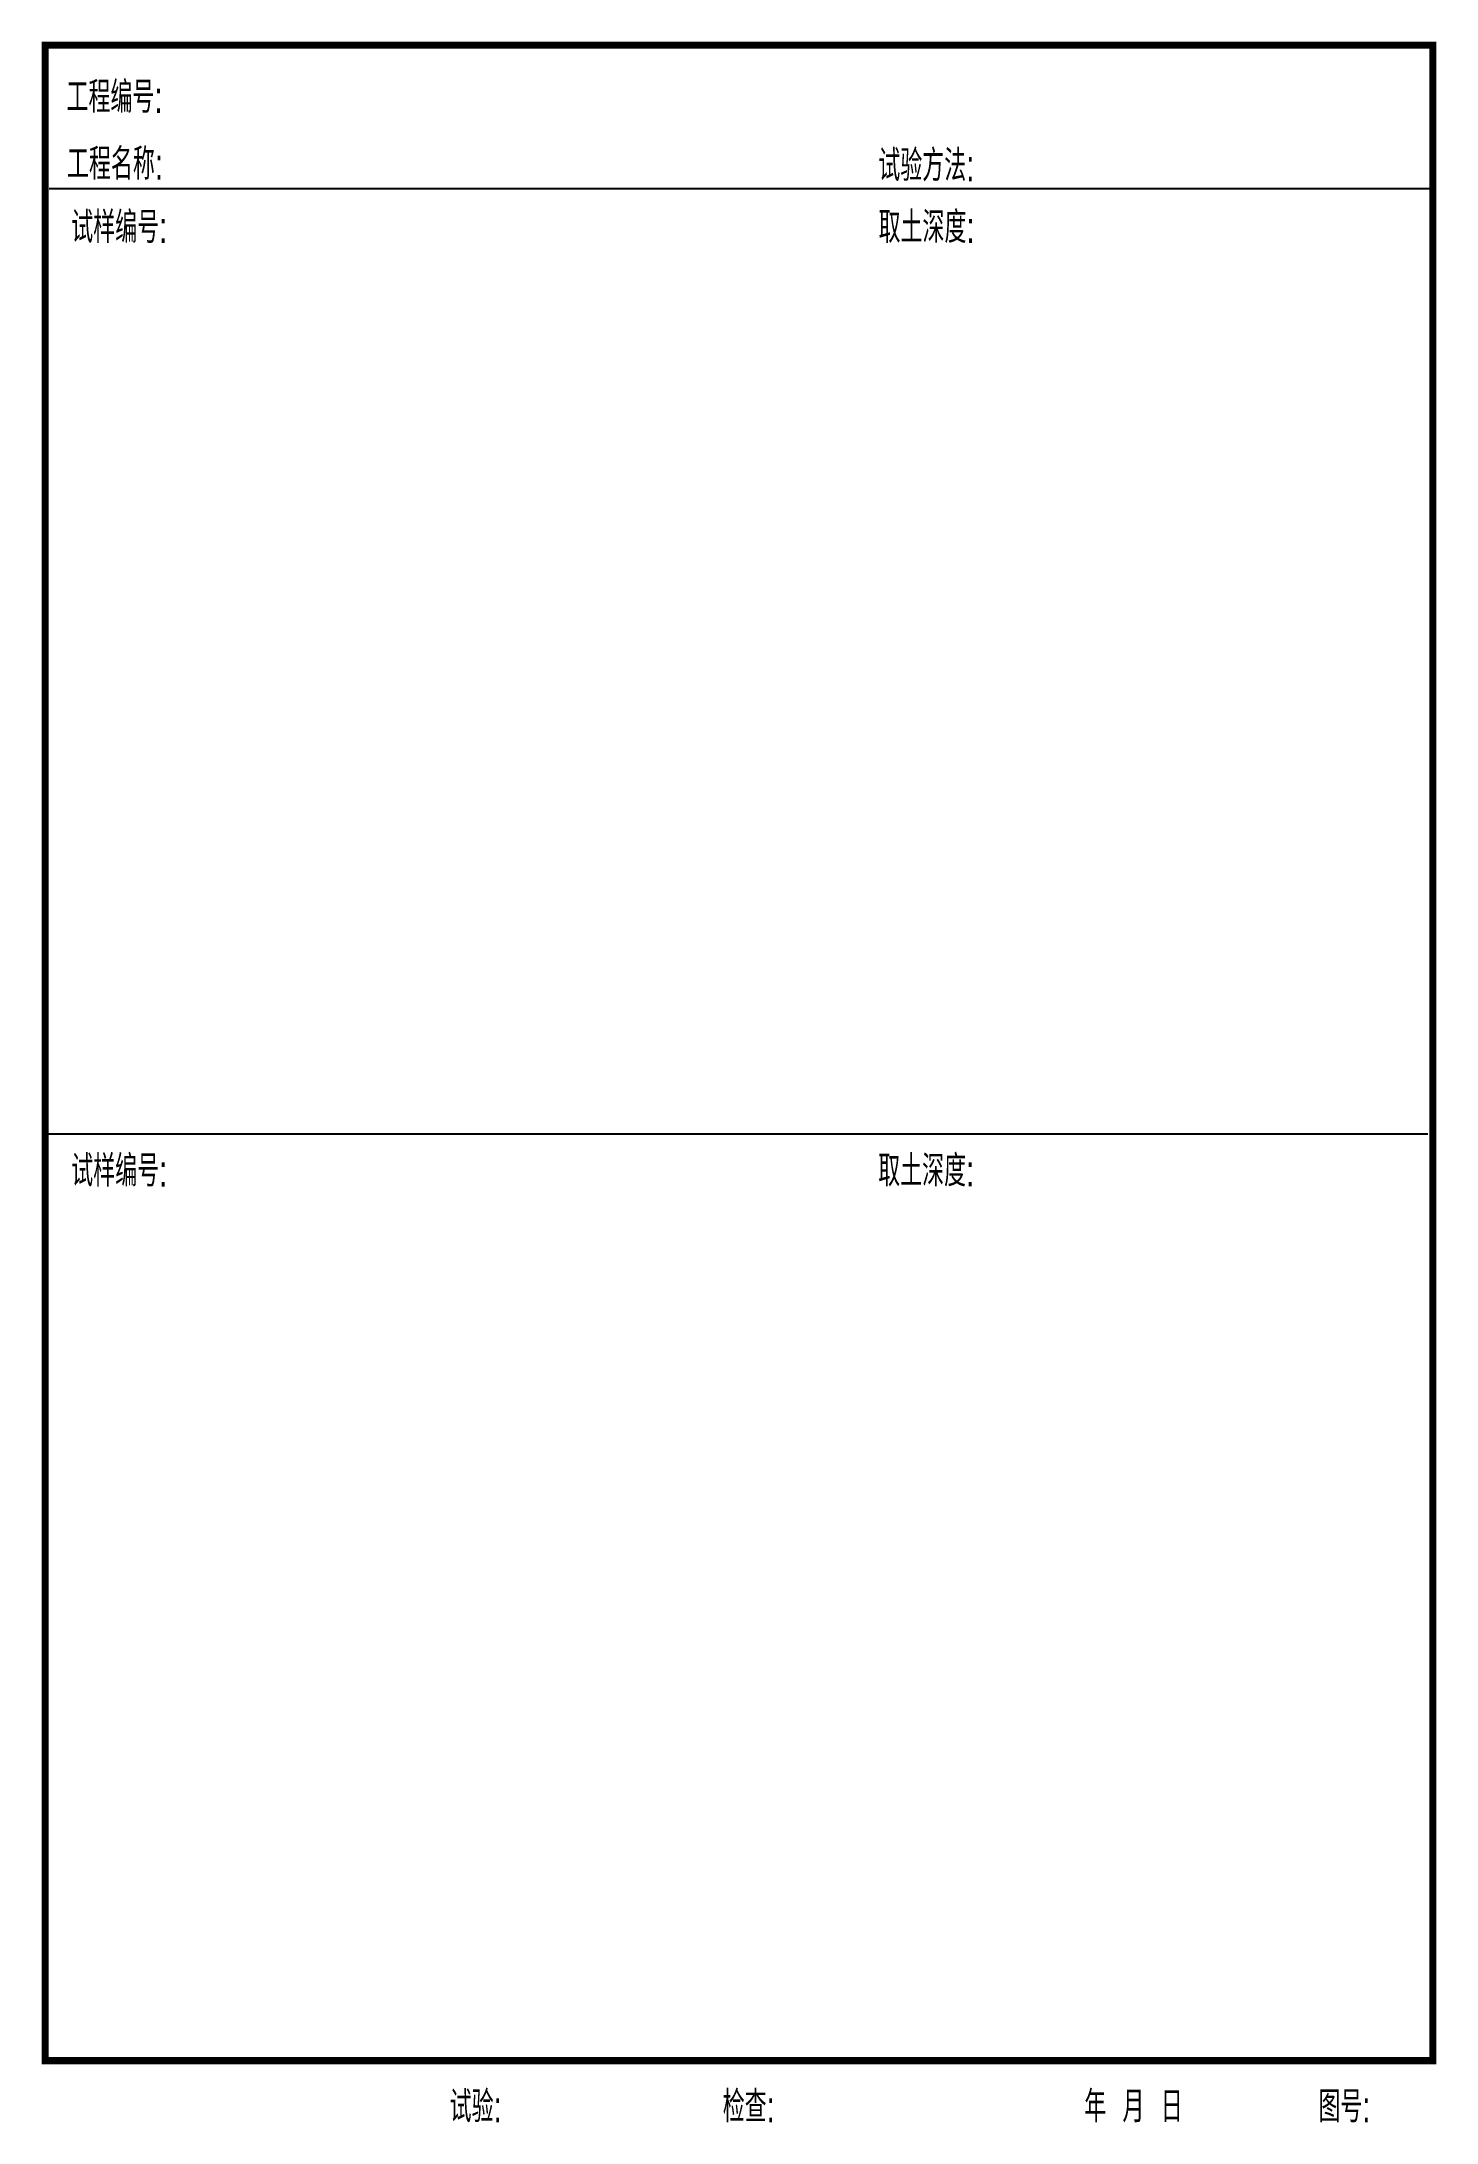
# Model space of a CAD drawing. Extents: x 24 to 202, y 4 to 270.
import ezdxf

# ---------------------------------------------------------------- set-up
doc = ezdxf.new("R2010")
doc.units = 0
doc.header["$MEASUREMENT"] = 0
doc.layers.get('0').update_dxf_attribs({"linetype": 'CONTINUOUS'})
doc.styles.add('LZ_FONTS_FS', font='comfont.shx', dxfattribs={"width": 0.7, "bigfont": 'hztxt12a.shx'})

msp = doc.modelspace()

# ---------------------------------------------------------------- linework, layer by layer
for p, q in [((25, 251), (201, 251)), ((24.3, 130.41), (200.77, 130.41))]:
    msp.add_line(p, q)
at = {"const_width": 0.9}
msp.add_lwpolyline([(24.5, 269.28), (201.43, 269.28), (201.43, 12.16), (24.5, 12.16)], close=True, dxfattribs=at)

# ---------------------------------------------------------------- texts
at = {"style": 'LZ_FONTS_FS', "width": 0.7}
for s, p in [('工程编号:', (27.22, 260.64)), ('工程名称:', (27.28, 252.11)), ('试验方法:', (130.73, 251.92)), ('试样编号:', (27.82, 244.04)), ('取土深度:', (130.76, 244.04)), ('试样编号:', (27.82, 123.67)), ('取土深度:', (130.71, 123.68)), ('试验:', (76.07, 4.29)), ('检查:', (110.89, 4.29)), ('年  月  日  ', (156.98, 4.29)), ('图号:', (186.84, 4.29))]:
    msp.add_text(s, height=4, dxfattribs=at).set_placement(p)

doc.saveas('drawing.dxf')
